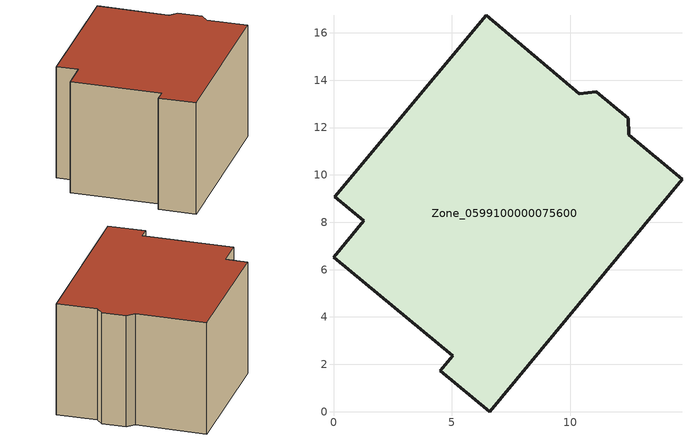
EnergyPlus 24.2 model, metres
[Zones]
Zone_0599100000075600
 floor ground (C_G): 10.38,13.43 11.09,13.51 12.44,12.39 12.48,11.69 14.72,9.82 6.59,0 4.51,1.73 5.03,2.36 0,6.53 1.27,8.06 0.06,9.08 6.45,16.74 z0
 wall outside (C_F): 5.03,2.36 4.51,1.73 6.59,0 14.72,9.82 12.48,11.69 12.44,12.39 11.09,13.51 10.38,13.43 6.45,16.74 0.06,9.08 1.27,8.06 0,6.53 5.03,2.36 z0:8.48
 roof outside (C_R): 6.45,16.74 0.06,9.08 1.27,8.06 0,6.53 5.03,2.36 4.51,1.73 6.59,0 14.72,9.82 12.48,11.69 12.44,12.39 11.09,13.51 10.38,13.43 z8.48
[BUILDING]
Pand.0599100000075600: North Axis=0; Terrain=City; Loads Convergence Tolerance Value=0.04; Temperature Convergence Tolerance Value=0.4; Solar Distribution=FullExterior; Maximum Number of Warmup Days=25; Minimum Number of Warmup Days=1
[Site:Location]
Rotterdam.The.Hague.AP_ZH_NLD Design_Conditions: Latitude=51.96; Longitude=4.45; Time Zone=1; Elevation=-4.5
[SITE:GROUNDTEMPERATURE:BUILDINGSURFACE]
18, 18, 18, 18, 18, 18, 18, 18, 18, 18, 18, 18
[MATERIAL] Thermal Absorptance=0.9; Solar Absorptance=0.7; Visible Absorptance=0.7
Name | Roughness | Thickness | Conductivity | Density | Specific Heat
G.TC.1946 | MediumSmooth | 0.15 | 1 | 540 | 1210
F.TC.1946 | Rough | 0.3 | 0.857143 | 1920 | 840
R.TC.1946 | MediumRough | 0.2 | 0.909091 | 1500 | 1000
[CONSTRUCTION]
C_G: G.TC.1946
C_F: F.TC.1946
C_R: R.TC.1946
[ZONE]
Zone_0599100000075600: Type=1; Multiplier=1; Ceiling Height=Autocalculate; Volume=Autocalculate; Floor Area=autocalculate; Part of Total Floor Area=Yes
[ZONEINFILTRATION:DESIGNFLOWRATE]
Infil_Zone_0599100000075600: Zone or ZoneList or Space or SpaceList=Zone_0599100000075600; Schedule=AlwaysOn; Design Flow Rate Calculation Method=Flow/Area; Flow Rate per Floor Area=0.003; Constant Term Coefficient=1; Temperature Term Coefficient=0; Velocity Term Coefficient=0; Velocity Squared Term Coefficient=0
[HVACTEMPLATE:ZONE:IDEALLOADSAIRSYSTEM]
Zone_0599100000075600: Maximum Heating Supply Air Temperature=50; Minimum Cooling Supply Air Temperature=13; Maximum Heating Supply Air Humidity Ratio=0.0156; Minimum Cooling Supply Air Humidity Ratio=0.0077; Heating Limit=NoLimit; Cooling Limit=NoLimit; Dehumidification Control Type=ConstantSensibleHeatRatio; Cooling Sensible Heat Ratio=0.7; Dehumidification Setpoint=60; Humidification Control Type=None; Humidification Setpoint=30; Outdoor Air Method=None; Outdoor Air Flow Rate per Person=0.00944; Outdoor Air Flow Rate per Zone Floor Area=0; Outdoor Air Flow Rate per Zone=0; Demand Controlled Ventilation Type=None; Outdoor Air Economizer Type=NoEconomizer; Heat Recovery Type=None; Sensible Heat Recovery Effectiveness=0.7; Latent Heat Recovery Effectiveness=0.65
[ZONECONTROL:THERMOSTAT]
ThermostatControl_Zone_0599100000075600: Zone or ZoneList=Zone_0599100000075600; Control Type Schedule=DualSetpointControlType; Control 1=Thermostat_Zone_0599100000075600; Temperature Difference Between Cutout And Setpoint=0
[THERMOSTATSETPOINT:DUALSETPOINT]
Thermostat_Zone_0599100000075600: Heating Setpoint Temperature Schedule=HeatingSetpoint_Zone_0599100000075600; Cooling Setpoint Temperature Schedule=CoolingSetpoint_Zone_0599100000075600
[SCHEDULE:COMPACT]
HeatingSetpoint_Zone_0599100000075600: Through: 12/31, For: AllDays, Until: 24:00, 21
CoolingSetpoint_Zone_0599100000075600: Through: 12/31, For: AllDays, Until: 24:00, 24
DualSetpointControlType: Through: 12/31, For: AllDays, Until: 24:00, 4
AlwaysOn: Through: 12/31, For: AllDays, Until: 24:00, 1
